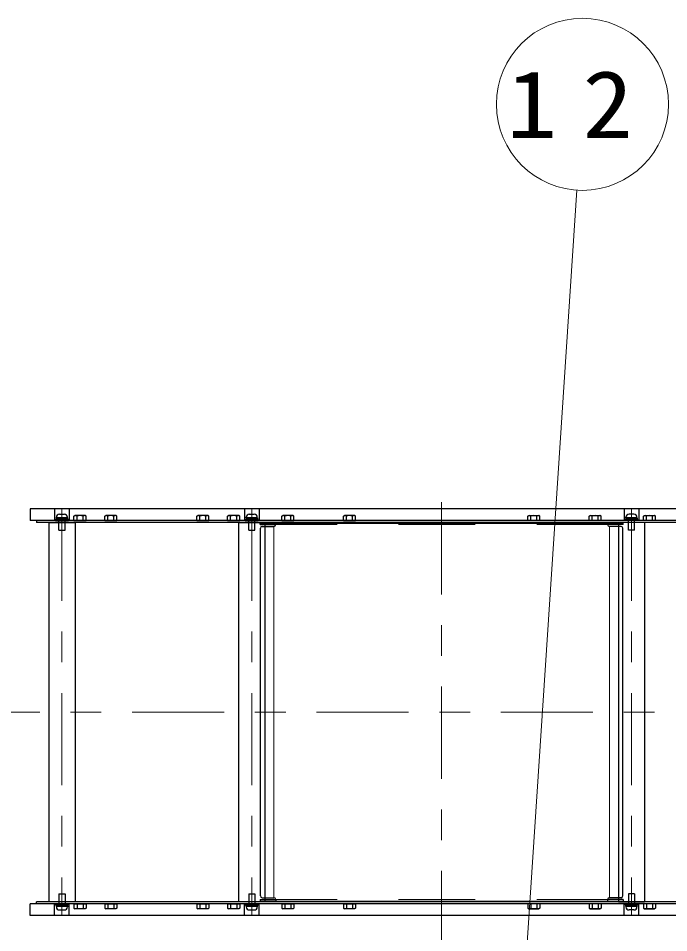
# Model space of a CAD drawing. Units: millimetres on the paper, scale 1:50. Extents: x -385 to 840, y 0 to 267.
# Drawn here: x -243.16 to -222, y 170.51 to 200.27 of the extents above; entities that cross this region are included whole.
import ezdxf

# ---------------------------------------------------------------- set-up
doc = ezdxf.new("R2010")
doc.units = ezdxf.units.MM
doc.linetypes.add('USER1', pattern=[4.5, 2.5, -2])
doc.linetypes.add('USER2', pattern=[6, 3, -1, 1, -1])
doc.layers.add('1_50', color=7, linetype='Continuous', lineweight=25)
doc.styles.add('ＭＳ ゴシック', font='')
doc.styles.get('ＭＳ ゴシック').set_extended_font_data('MS Gothic')

msp = doc.modelspace()

# ---------------------------------------------------------------- linework, layer by layer
at = {"layer": '1_50', "lineweight": 13}
msp.add_line((-227.19, 161.357), (-224.99, 194.68), dxfattribs=at)
at = {"layer": '1_50', "linetype": 'USER2', "lineweight": 13}
for p, q in [((-229.387, 169.524), (-229.387, 185.351)), ((-194.461, 177.691), (-263.558, 177.691))]:
    msp.add_line(p, q, dxfattribs=at)
at = {"layer": '1_50', "color": 131}
for p, q in [((-242.773, 184.311), (-242.773, 183.931)), ((-216.001, 184.311), (-242.773, 184.311)), ((-241.982, 184.311), (-241.982, 183.931)), ((-241.502, 184.311), (-241.502, 183.931)), ((-235.805, 184.311), (-235.805, 183.931)), ((-235.325, 184.311), (-235.325, 183.931)), ((-223.449, 184.311), (-223.449, 183.931)), ((-222.969, 184.311), (-222.969, 183.931)), ((-216.001, 183.931), (-242.773, 183.931)), ((-242.773, 171.071), (-242.773, 171.451)), ((-216.001, 171.451), (-242.773, 171.451)), ((-241.982, 171.071), (-241.982, 171.451)), ((-241.502, 171.071), (-241.502, 171.451)), ((-235.805, 171.071), (-235.805, 171.451)), ((-235.325, 171.071), (-235.325, 171.451)), ((-223.449, 171.071), (-223.449, 171.451)), ((-222.969, 171.071), (-222.969, 171.451)), ((-216.001, 171.071), (-242.773, 171.071))]:
    msp.add_line(p, q, dxfattribs=at)
at = {"layer": '1_50', "color": 4, "linetype": 'USER2', "lineweight": 13}
for p, q in [((-241.742, 184.311), (-241.742, 171.071)), ((-235.565, 184.311), (-235.565, 171.071)), ((-223.209, 184.311), (-223.209, 171.071)), ((-241.742, 183.931), (-241.742, 183.658)), ((-235.565, 183.931), (-235.565, 183.658)), ((-223.209, 183.931), (-223.209, 183.658)), ((-241.742, 171.451), (-241.742, 171.723)), ((-235.565, 171.451), (-235.565, 171.723)), ((-223.209, 171.451), (-223.209, 171.723))]:
    msp.add_line(p, q, dxfattribs=at)
at = {"layer": '1_50', "color": 131, "linetype": 'USER2', "lineweight": 13}
for p, q in [((-241.742, 184.311), (-241.742, 183.931)), ((-235.565, 184.311), (-235.565, 183.931)), ((-223.209, 184.311), (-223.209, 183.931)), ((-241.742, 171.071), (-241.742, 171.451)), ((-235.565, 171.071), (-235.565, 171.451)), ((-223.209, 171.071), (-223.209, 171.451))]:
    msp.add_line(p, q, dxfattribs=at)
at = {"layer": '1_50', "color": 4}
for p, q in [((-241.952, 183.961), (-241.532, 183.961)), ((-241.952, 183.931), (-241.952, 183.961)), ((-241.558, 184.011), (-241.926, 184.011)), ((-241.926, 184.011), (-241.926, 183.961)), ((-241.558, 183.961), (-241.926, 183.961)), ((-241.922, 184.011), (-241.922, 184.031)), ((-241.922, 184.011), (-241.562, 184.011)), ((-241.842, 183.611), (-241.842, 184.011)), ((-241.822, 184.131), (-241.662, 184.131)), ((-241.756, 184.011), (-241.742, 183.961)), ((-241.742, 184.011), (-241.729, 183.961)), ((-241.642, 183.611), (-241.642, 184.011)), ((-241.562, 184.011), (-241.562, 184.031)), ((-241.558, 184.011), (-241.558, 183.961)), ((-241.532, 183.961), (-241.532, 183.931)), ((-235.775, 183.961), (-235.355, 183.961)), ((-235.775, 183.931), (-235.775, 183.961)), ((-235.381, 184.011), (-235.749, 184.011)), ((-235.749, 184.011), (-235.749, 183.961)), ((-235.381, 183.961), (-235.749, 183.961)), ((-235.745, 184.011), (-235.745, 184.031)), ((-235.745, 184.011), (-235.385, 184.011)), ((-235.665, 183.611), (-235.665, 184.011)), ((-235.645, 184.131), (-235.485, 184.131)), ((-235.578, 184.011), (-235.565, 183.961)), ((-235.565, 184.011), (-235.551, 183.961)), ((-235.465, 183.611), (-235.465, 184.011)), ((-235.385, 184.011), (-235.385, 184.031)), ((-235.381, 184.011), (-235.381, 183.961)), ((-235.355, 183.961), (-235.355, 183.931)), ((-222.999, 183.961), (-223.419, 183.961)), ((-223.419, 183.961), (-223.419, 183.931)), ((-223.393, 184.011), (-223.025, 184.011)), ((-223.393, 184.011), (-223.393, 183.961)), ((-223.393, 183.961), (-223.025, 183.961)), ((-223.389, 184.011), (-223.389, 184.031)), ((-223.029, 184.011), (-223.389, 184.011)), ((-223.309, 183.611), (-223.309, 184.011)), ((-223.129, 184.131), (-223.289, 184.131)), ((-223.209, 184.011), (-223.223, 183.961)), ((-223.196, 184.011), (-223.209, 183.961)), ((-223.109, 183.611), (-223.109, 184.011)), ((-223.029, 184.011), (-223.029, 184.031)), ((-223.025, 184.011), (-223.025, 183.961)), ((-222.999, 183.931), (-222.999, 183.961)), ((-242.573, 183.931), (-242.573, 183.867)), ((-216.201, 183.931), (-242.573, 183.931)), ((-216.201, 183.867), (-242.573, 183.867)), ((-242.169, 183.867), (-241.315, 183.867)), ((-242.169, 183.867), (-242.169, 171.515)), ((-241.952, 183.931), (-241.532, 183.931)), ((-241.315, 183.867), (-241.315, 171.515)), ((-235.992, 183.867), (-235.138, 183.867)), ((-235.992, 183.867), (-235.992, 171.515)), ((-235.775, 183.931), (-235.355, 183.931)), ((-235.138, 183.867), (-235.138, 171.515)), ((-222.782, 183.867), (-223.636, 183.867)), ((-223.636, 183.867), (-223.636, 171.515)), ((-222.999, 183.931), (-223.419, 183.931)), ((-222.782, 183.867), (-222.782, 171.515)), ((-241.842, 183.611), (-241.642, 183.611)), ((-235.665, 183.611), (-235.465, 183.611)), ((-223.109, 183.611), (-223.309, 183.611)), ((-241.842, 171.771), (-241.642, 171.771)), ((-241.842, 171.771), (-241.842, 171.371)), ((-241.642, 171.771), (-241.642, 171.371)), ((-235.665, 171.771), (-235.465, 171.771)), ((-235.665, 171.771), (-235.665, 171.371)), ((-235.465, 171.771), (-235.465, 171.371)), ((-223.109, 171.771), (-223.309, 171.771)), ((-223.309, 171.771), (-223.309, 171.371)), ((-223.109, 171.771), (-223.109, 171.371)), ((-216.201, 171.515), (-242.573, 171.515)), ((-242.573, 171.451), (-242.573, 171.515)), ((-216.201, 171.451), (-242.573, 171.451)), ((-241.315, 171.515), (-242.169, 171.515)), ((-241.952, 171.451), (-241.532, 171.451)), ((-241.952, 171.451), (-241.952, 171.421)), ((-241.532, 171.421), (-241.532, 171.451)), ((-235.138, 171.515), (-235.992, 171.515)), ((-235.775, 171.451), (-235.355, 171.451)), ((-235.775, 171.451), (-235.775, 171.421)), ((-235.355, 171.421), (-235.355, 171.451)), ((-223.636, 171.515), (-222.782, 171.515)), ((-222.999, 171.451), (-223.419, 171.451)), ((-223.419, 171.421), (-223.419, 171.451)), ((-222.999, 171.451), (-222.999, 171.421)), ((-241.952, 171.421), (-241.532, 171.421)), ((-241.558, 171.421), (-241.926, 171.421)), ((-241.926, 171.371), (-241.926, 171.421)), ((-241.558, 171.371), (-241.926, 171.371)), ((-241.922, 171.371), (-241.562, 171.371)), ((-241.922, 171.371), (-241.922, 171.351)), ((-241.822, 171.251), (-241.662, 171.251)), ((-241.756, 171.371), (-241.742, 171.421)), ((-241.742, 171.371), (-241.729, 171.421)), ((-241.562, 171.371), (-241.562, 171.351)), ((-241.558, 171.371), (-241.558, 171.421)), ((-235.775, 171.421), (-235.355, 171.421)), ((-235.381, 171.421), (-235.749, 171.421)), ((-235.749, 171.371), (-235.749, 171.421)), ((-235.381, 171.371), (-235.749, 171.371)), ((-235.745, 171.371), (-235.385, 171.371)), ((-235.745, 171.371), (-235.745, 171.351)), ((-235.645, 171.251), (-235.485, 171.251)), ((-235.578, 171.371), (-235.565, 171.421)), ((-235.565, 171.371), (-235.551, 171.421)), ((-235.385, 171.371), (-235.385, 171.351)), ((-235.381, 171.371), (-235.381, 171.421)), ((-222.999, 171.421), (-223.419, 171.421)), ((-223.393, 171.421), (-223.025, 171.421)), ((-223.393, 171.371), (-223.393, 171.421)), ((-223.393, 171.371), (-223.025, 171.371)), ((-223.029, 171.371), (-223.389, 171.371)), ((-223.389, 171.371), (-223.389, 171.351)), ((-223.129, 171.251), (-223.289, 171.251)), ((-223.209, 171.371), (-223.223, 171.421)), ((-223.196, 171.371), (-223.209, 171.421)), ((-223.029, 171.371), (-223.029, 171.351)), ((-223.025, 171.371), (-223.025, 171.421))]:
    msp.add_line(p, q, dxfattribs=at)
at = {"layer": '1_50'}
for p, q in [((-241.35, 184.073), (-241.319, 184.091)), ((-241.35, 183.931), (-241.35, 184.073)), ((-240.989, 184.091), (-241.319, 184.091)), ((-241.252, 183.931), (-241.252, 184.073)), ((-241.055, 183.931), (-241.055, 184.073)), ((-240.957, 184.073), (-240.989, 184.091)), ((-240.957, 183.931), (-240.957, 184.073)), ((-240.35, 184.073), (-240.319, 184.091)), ((-240.35, 183.931), (-240.35, 184.073)), ((-239.989, 184.091), (-240.319, 184.091)), ((-240.252, 183.931), (-240.252, 184.073)), ((-240.055, 183.931), (-240.055, 184.073)), ((-239.957, 184.073), (-239.989, 184.091)), ((-239.957, 183.931), (-239.957, 184.073)), ((-237.35, 184.073), (-237.319, 184.091)), ((-237.35, 183.931), (-237.35, 184.073)), ((-236.989, 184.091), (-237.319, 184.091)), ((-237.252, 183.931), (-237.252, 184.073)), ((-237.055, 183.931), (-237.055, 184.073)), ((-236.957, 184.073), (-236.989, 184.091)), ((-236.957, 183.931), (-236.957, 184.073)), ((-236.35, 184.073), (-236.319, 184.091)), ((-236.35, 183.931), (-236.35, 184.073)), ((-235.989, 184.091), (-236.319, 184.091)), ((-236.252, 183.931), (-236.252, 184.073)), ((-236.055, 183.931), (-236.055, 184.073)), ((-235.957, 184.073), (-235.989, 184.091)), ((-235.957, 183.931), (-235.957, 184.073)), ((-234.583, 184.073), (-234.552, 184.091)), ((-234.583, 183.931), (-234.583, 184.073)), ((-234.222, 184.091), (-234.552, 184.091)), ((-234.485, 183.931), (-234.485, 184.073)), ((-234.289, 183.931), (-234.289, 184.073)), ((-234.191, 184.073), (-234.222, 184.091)), ((-234.191, 183.931), (-234.191, 184.073)), ((-232.583, 184.073), (-232.552, 184.091)), ((-232.583, 183.931), (-232.583, 184.073)), ((-232.222, 184.091), (-232.552, 184.091)), ((-232.485, 183.931), (-232.485, 184.073)), ((-232.289, 183.931), (-232.289, 184.073)), ((-232.191, 184.073), (-232.222, 184.091)), ((-232.191, 183.931), (-232.191, 184.073)), ((-226.583, 184.073), (-226.552, 184.091)), ((-226.583, 183.931), (-226.583, 184.073)), ((-226.552, 184.091), (-226.222, 184.091)), ((-226.485, 183.931), (-226.485, 184.073)), ((-226.289, 183.931), (-226.289, 184.073)), ((-226.191, 184.073), (-226.222, 184.091)), ((-226.191, 183.931), (-226.191, 184.073)), ((-224.583, 184.073), (-224.552, 184.091)), ((-224.583, 183.931), (-224.583, 184.073)), ((-224.552, 184.091), (-224.222, 184.091)), ((-224.485, 183.931), (-224.485, 184.073)), ((-224.289, 183.931), (-224.289, 184.073)), ((-224.191, 184.073), (-224.222, 184.091)), ((-224.191, 183.931), (-224.191, 184.073)), ((-222.817, 184.073), (-222.786, 184.091)), ((-222.817, 183.931), (-222.817, 184.073)), ((-222.786, 184.091), (-222.456, 184.091)), ((-222.719, 183.931), (-222.719, 184.073)), ((-222.522, 183.931), (-222.522, 184.073)), ((-222.424, 184.073), (-222.456, 184.091)), ((-222.424, 183.931), (-222.424, 184.073)), ((-241.35, 183.931), (-240.957, 183.931)), ((-240.35, 183.931), (-239.957, 183.931)), ((-237.35, 183.931), (-236.957, 183.931)), ((-236.35, 183.931), (-235.957, 183.931)), ((-234.583, 183.931), (-234.191, 183.931)), ((-232.583, 183.931), (-232.191, 183.931)), ((-226.191, 183.931), (-226.583, 183.931)), ((-224.191, 183.931), (-224.583, 183.931)), ((-222.424, 183.931), (-222.817, 183.931)), ((-241.35, 171.451), (-241.35, 171.309)), ((-241.35, 171.451), (-240.957, 171.451)), ((-241.252, 171.451), (-241.252, 171.309)), ((-241.055, 171.451), (-241.055, 171.309)), ((-240.957, 171.451), (-240.957, 171.309)), ((-240.35, 171.451), (-240.35, 171.309)), ((-240.35, 171.451), (-239.957, 171.451)), ((-240.252, 171.451), (-240.252, 171.309)), ((-240.055, 171.451), (-240.055, 171.309)), ((-239.957, 171.451), (-239.957, 171.309)), ((-237.35, 171.451), (-237.35, 171.309)), ((-237.35, 171.451), (-236.957, 171.451)), ((-237.252, 171.451), (-237.252, 171.309)), ((-237.055, 171.451), (-237.055, 171.309)), ((-236.957, 171.451), (-236.957, 171.309)), ((-236.35, 171.451), (-236.35, 171.309)), ((-236.35, 171.451), (-235.957, 171.451)), ((-236.252, 171.451), (-236.252, 171.309)), ((-236.055, 171.451), (-236.055, 171.309)), ((-235.957, 171.451), (-235.957, 171.309)), ((-234.583, 171.451), (-234.583, 171.309)), ((-234.583, 171.451), (-234.191, 171.451)), ((-234.485, 171.451), (-234.485, 171.309)), ((-234.289, 171.451), (-234.289, 171.309)), ((-234.191, 171.451), (-234.191, 171.309)), ((-232.583, 171.451), (-232.583, 171.309)), ((-232.583, 171.451), (-232.191, 171.451)), ((-232.485, 171.451), (-232.485, 171.309)), ((-232.289, 171.451), (-232.289, 171.309)), ((-232.191, 171.451), (-232.191, 171.309)), ((-226.583, 171.451), (-226.583, 171.309)), ((-226.191, 171.451), (-226.583, 171.451)), ((-226.485, 171.451), (-226.485, 171.309)), ((-226.289, 171.451), (-226.289, 171.309)), ((-226.191, 171.451), (-226.191, 171.309)), ((-224.583, 171.451), (-224.583, 171.309)), ((-224.191, 171.451), (-224.583, 171.451)), ((-224.485, 171.451), (-224.485, 171.309)), ((-224.289, 171.451), (-224.289, 171.309)), ((-224.191, 171.451), (-224.191, 171.309)), ((-222.817, 171.451), (-222.817, 171.309)), ((-222.424, 171.451), (-222.817, 171.451)), ((-222.719, 171.451), (-222.719, 171.309)), ((-222.522, 171.451), (-222.522, 171.309)), ((-222.424, 171.451), (-222.424, 171.309)), ((-241.35, 171.309), (-241.319, 171.291)), ((-240.989, 171.291), (-241.319, 171.291)), ((-240.957, 171.309), (-240.989, 171.291)), ((-240.35, 171.309), (-240.319, 171.291)), ((-239.989, 171.291), (-240.319, 171.291)), ((-239.957, 171.309), (-239.989, 171.291)), ((-237.35, 171.309), (-237.319, 171.291)), ((-236.989, 171.291), (-237.319, 171.291)), ((-236.957, 171.309), (-236.989, 171.291)), ((-236.35, 171.309), (-236.319, 171.291)), ((-235.989, 171.291), (-236.319, 171.291)), ((-235.957, 171.309), (-235.989, 171.291)), ((-234.583, 171.309), (-234.552, 171.291)), ((-234.222, 171.291), (-234.552, 171.291)), ((-234.191, 171.309), (-234.222, 171.291)), ((-232.583, 171.309), (-232.552, 171.291)), ((-232.222, 171.291), (-232.552, 171.291)), ((-232.191, 171.309), (-232.222, 171.291)), ((-226.583, 171.309), (-226.552, 171.291)), ((-226.552, 171.291), (-226.222, 171.291)), ((-226.191, 171.309), (-226.222, 171.291)), ((-224.583, 171.309), (-224.552, 171.291)), ((-224.552, 171.291), (-224.222, 171.291)), ((-224.191, 171.309), (-224.222, 171.291)), ((-222.817, 171.309), (-222.786, 171.291)), ((-222.786, 171.291), (-222.456, 171.291)), ((-222.424, 171.309), (-222.456, 171.291))]:
    msp.add_line(p, q, dxfattribs=at)
at = {"layer": '1_50', "color": 40}
for p, q in [((-235.291, 183.841), (-223.483, 183.841)), ((-235.291, 183.795), (-235.291, 183.841)), ((-235.291, 183.795), (-234.785, 183.795)), ((-235.285, 171.707), (-235.285, 183.675)), ((-235.225, 183.735), (-234.845, 183.735)), ((-234.785, 183.795), (-234.785, 183.841)), ((-223.989, 183.795), (-223.989, 183.841)), ((-223.483, 183.795), (-223.989, 183.795)), ((-223.549, 183.735), (-223.929, 183.735)), ((-223.489, 171.707), (-223.489, 183.675)), ((-223.483, 183.795), (-223.483, 183.841)), ((-235.291, 171.587), (-235.291, 171.541)), ((-235.291, 171.587), (-234.785, 171.587)), ((-235.291, 171.541), (-223.483, 171.541)), ((-235.225, 171.647), (-234.845, 171.647)), ((-234.785, 171.587), (-234.785, 171.541)), ((-223.989, 171.587), (-223.989, 171.541)), ((-223.483, 171.587), (-223.989, 171.587)), ((-223.549, 171.647), (-223.929, 171.647)), ((-223.483, 171.587), (-223.483, 171.541))]:
    msp.add_line(p, q, dxfattribs=at)
at = {"layer": '1_50', "color": 40, "linetype": 'USER1', "lineweight": 13}
for p, q in [((-235.291, 183.795), (-223.483, 183.795)), ((-235.291, 171.587), (-223.483, 171.587))]:
    msp.add_line(p, q, dxfattribs=at)
at = {"layer": '1_50', "color": 40, "lineweight": 13}
for p, q in [((-234.845, 171.647), (-234.845, 183.735)), ((-223.929, 171.647), (-223.929, 183.735))]:
    msp.add_line(p, q, dxfattribs=at)
at = {"layer": '1_50', "lineweight": 13}
msp.add_circle((-224.805, 197.474), 2.8, dxfattribs=at)
at = {"layer": '1_50', "color": 4}
for centre, start, end in [((-241.822, 184.031), 90, 180), ((-241.662, 184.031), 0, 90), ((-235.645, 184.031), 90, 180), ((-235.485, 184.031), 0, 90), ((-223.289, 184.031), 90, 180), ((-223.129, 184.031), 0, 90), ((-241.822, 171.351), 180, 270), ((-241.662, 171.351), 270, 0), ((-235.645, 171.351), 180, 270), ((-235.485, 171.351), 270, 0), ((-223.289, 171.351), 180, 270), ((-223.129, 171.351), 270, 0)]:
    msp.add_arc(centre, 0.1, start, end, dxfattribs=at)
at = {"layer": '1_50'}
for centre, radius, start, end in [((-241.301, 184.001), 0.0869, 55.6159, 124.3841), ((-241.154, 183.763), 0.325, 72.4121, 107.5879), ((-241.006, 184.001), 0.0869, 55.6159, 124.3841), ((-240.301, 184.001), 0.0869, 55.6159, 124.3841), ((-240.154, 183.763), 0.325, 72.4121, 107.5879), ((-240.006, 184.001), 0.0869, 55.6159, 124.3841), ((-237.301, 184.001), 0.0869, 55.6159, 124.3841), ((-237.154, 183.763), 0.325, 72.4121, 107.5879), ((-237.006, 184.001), 0.0869, 55.6159, 124.3841), ((-236.301, 184.001), 0.0869, 55.6159, 124.3841), ((-236.154, 183.763), 0.325, 72.4121, 107.5879), ((-236.006, 184.001), 0.0869, 55.6159, 124.3841), ((-234.534, 184.001), 0.0869, 55.6159, 124.3841), ((-234.387, 183.763), 0.325, 72.4121, 107.5879), ((-234.24, 184.001), 0.0869, 55.6159, 124.3841), ((-232.534, 184.001), 0.0869, 55.6159, 124.3841), ((-232.387, 183.763), 0.325, 72.4121, 107.5879), ((-232.24, 184.001), 0.0869, 55.6159, 124.3841), ((-226.534, 184.001), 0.0869, 55.6159, 124.3841), ((-226.387, 183.763), 0.325, 72.4121, 107.5879), ((-226.24, 184.001), 0.0869, 55.6159, 124.3841), ((-224.534, 184.001), 0.0869, 55.6159, 124.3841), ((-224.387, 183.763), 0.325, 72.4121, 107.5879), ((-224.24, 184.001), 0.0869, 55.6159, 124.3841), ((-222.768, 184.001), 0.0869, 55.6159, 124.3841), ((-222.621, 183.763), 0.325, 72.4121, 107.5879), ((-222.473, 184.001), 0.0869, 55.6159, 124.3841), ((-241.301, 171.38), 0.0869, 235.6159, 304.3841), ((-241.154, 171.618), 0.325, 252.4121, 287.5879), ((-241.006, 171.38), 0.0869, 235.6159, 304.3841), ((-240.301, 171.38), 0.0869, 235.6159, 304.3841), ((-240.154, 171.618), 0.325, 252.4121, 287.5879), ((-240.006, 171.38), 0.0869, 235.6159, 304.3841), ((-237.301, 171.38), 0.0869, 235.6159, 304.3841), ((-237.154, 171.618), 0.325, 252.4121, 287.5879), ((-237.006, 171.38), 0.0869, 235.6159, 304.3841), ((-236.301, 171.38), 0.0869, 235.6159, 304.3841), ((-236.154, 171.618), 0.325, 252.4121, 287.5879), ((-236.006, 171.38), 0.0869, 235.6159, 304.3841), ((-234.534, 171.38), 0.0869, 235.6159, 304.3841), ((-234.387, 171.618), 0.325, 252.4121, 287.5879), ((-234.24, 171.38), 0.0869, 235.6159, 304.3841), ((-232.534, 171.38), 0.0869, 235.6159, 304.3841), ((-232.387, 171.618), 0.325, 252.4121, 287.5879), ((-232.24, 171.38), 0.0869, 235.6159, 304.3841), ((-226.534, 171.38), 0.0869, 235.6159, 304.3841), ((-226.387, 171.618), 0.325, 252.4121, 287.5879), ((-226.24, 171.38), 0.0869, 235.6159, 304.3841), ((-224.534, 171.38), 0.0869, 235.6159, 304.3841), ((-224.387, 171.618), 0.325, 252.4121, 287.5879), ((-224.24, 171.38), 0.0869, 235.6159, 304.3841), ((-222.768, 171.38), 0.0869, 235.6159, 304.3841), ((-222.621, 171.618), 0.325, 252.4121, 287.5879), ((-222.473, 171.38), 0.0869, 235.6159, 304.3841)]:
    msp.add_arc(centre, radius, start, end, dxfattribs=at)
at = {"layer": '1_50', "color": 40}
for centre, start, end in [((-235.225, 183.675), 90, 180), ((-234.845, 183.795), 270, 0), ((-223.929, 183.795), 180, 270), ((-223.549, 183.675), 0, 90), ((-235.225, 171.707), 180, 270), ((-234.845, 171.587), 0, 90), ((-223.929, 171.587), 90, 180), ((-223.549, 171.707), 270, 0)]:
    msp.add_arc(centre, 0.06, start, end, dxfattribs=at)

# ---------------------------------------------------------------- texts
at = {"layer": '1_50', "insert": (-224.805, 197.474), "char_height": 2.199, "attachment_point": 5, "style": 'ＭＳ ゴシック'}
msp.add_mtext('\\T1.5;\\W1.1;12', dxfattribs=at)

doc.saveas('drawing.dxf')
